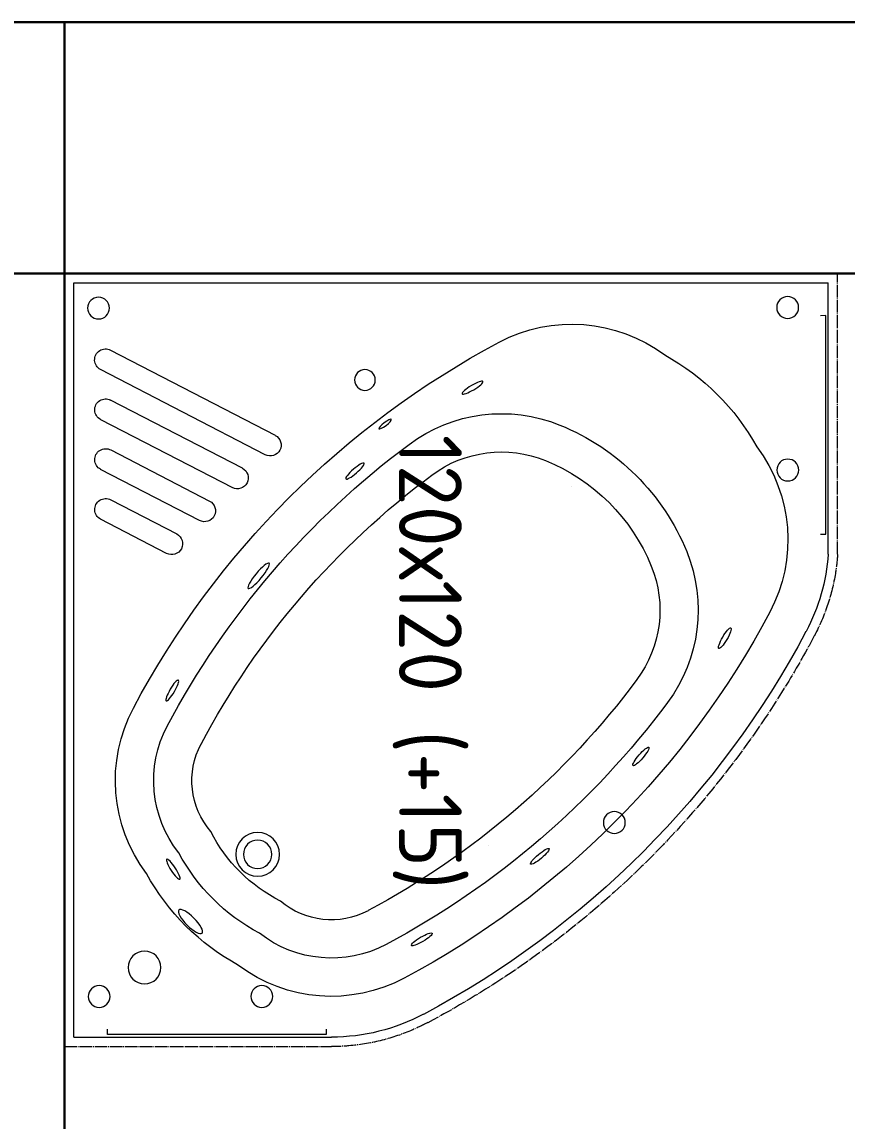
# Model space of a CAD drawing. Header units: millimetres. Extents: x 0 to 145404, y 0 to 194550.
# Drawn here: x 44258 to 45570, y 178946 to 180696 of the extents above; entities that cross this region are included whole.
import ezdxf
from ezdxf.enums import TextEntityAlignment as Align

# ---------------------------------------------------------------- set-up
doc = ezdxf.new("R2010")
doc.units = ezdxf.units.MM
doc.linetypes.add('ГОСТ 2.303 5', pattern=[24, 20, -1.5, 1, -1.5])
for name, color, linetype, lineweight in [('АР - Монолит', 56, 'Continuous', 30), ('АР - Наружная стена', 144, 'Continuous', 30), ('АР - Сантехника', 150, 'Continuous', 9)]:
    doc.layers.add(name, color=color, linetype=linetype, lineweight=lineweight)
doc.styles.add('GOST-2.304_Type-B', font='GOST Common.ttf')

# ---------------------------------------------------------------- blocks, each defined once
blk = doc.blocks.new('Квартира 1К 5200 тип 14')
at = {"layer": 'АР - Монолит'}
blk.add_lwpolyline([(-200, 5200), (-200, 0), (0, 0), (0, 5200)], close=True, dxfattribs=at)
at = {"layer": 'АР - Наружная стена'}
blk.add_lwpolyline([(-9150, 5200), (0, 5200), (0, 5600), (-9150, 5600)], close=True, dxfattribs=at)
blk = doc.blocks.new('Ванна 120 х 120 (+15)')
at = {"layer": 'АР - Сантехника', "linetype": 'ГОСТ 2.303 5'}
for p, q in [((446.4, 1230), (0, 1230)), ((0, 0), (0, 1230)), ((1230, 0), (1230, 424.6)), ((1230, 0), (0, 0))]:
    blk.add_line(p, q, dxfattribs=at)
at = {"layer": 'АР - Сантехника'}
for p, q in [((446.4, 1215), (15, 1215)), ((15, 15), (15, 1215)), ((414.9, 1211.4), (67.1, 1211.4)), ((67.1, 1211.4), (67.2, 1202.7)), ((414.9, 1202.7), (414.9, 1211.4)), ((15, 32.4), (15, 1198.3)), ((339.3, 807.1), (339.3, 807.1)), ((910.2, 675.1), (910.2, 675.1)), ((1215, 15), (1215, 424.6)), ((1202.3, 416.2), (1211, 416.2)), ((1211, 416.2), (1211, 68.2)), ((122.1, 73.3), (257.5, 335.3)), ((288.4, 319.3), (153, 57.3)), ((309.8, 283), (201.4, 73.4)), ((232.3, 57.4), (340.7, 267)), ((280.8, 73.5), (362.1, 230.8)), ((393, 214.8), (311.7, 57.5)), ((360.1, 73.5), (414.4, 178.5)), ((445.3, 162.5), (391, 57.5)), ((1211, 68.2), (1202.3, 68.2)), ((1215, 15), (15, 15))]:
    blk.add_line(p, q, dxfattribs=at)
at = {"layer": 'АР - Сантехника', "extrusion": (0, 0, -1)}
for centre, major_axis, ratio, start_param, end_param in [((423.7, 904.5), (102.7, 294.2), 0.990411, -0.265278, 0.153152), ((423.7, 904.5), (102.7, 294.2), 0.990411, -0.265278, 0.153152), ((-120.1, -121.4), (-1.2, 1472.9), 0.99914, 0.488619, 1.082177), ((-120.1, -121.4), (-1.2, 1472.9), 0.99914, 0.488619, 1.082177), ((54.2, 1150.5), (0, 17.4), 0.99914, 1.570796326753293, 7.85398163393288), ((423.7, 904.5), (-0.2, 246.3), 0.99914, -0.644252, 0.488619), ((423.7, 904.5), (-0.2, 246.3), 0.99914, -0.644252, 0.488619), ((312.8, 1150.7), (0, 17.4), 0.99914, 1.570796326753293, 7.85398163393288), ((-120.1, -121.4), (-1.2, 1407.6), 0.99914, 0.488619, 1.082177), ((-120.1, -121.4), (-1.2, 1407.6), 0.99914, 0.488619, 1.082177), ((454.9, 776.1), (-0.3, 371.3), 0.99914, -1.067691, -0.503105), ((454.9, 776.1), (-0.3, 371.3), 0.99914, -1.067691, -0.503105), ((535.6, 761.9), (-0.2, 246.3), 0.99914, -0.386918, 0.63974), ((581.3, 649.8), (-0.3, 367.4), 0.99914, -1.183878, -0.386918), ((326.6, 807.1), (-0.2, 246.3), 0.99914, 4.22377, 5.35664), ((326.6, 807.1), (-0.2, 246.3), 0.99914, 4.22377, 5.35664), ((535.6, 761.9), (-0.2, 185.4), 0.99914, -0.386918, 0.63974), ((-120.1, -121.4), (-1.1, 1346.7), 0.99914, 0.63974, 1.082177), ((581.3, 649.8), (-0.3, 306.5), 0.99914, -1.183878, -0.386918), ((-120.1, -121.4), (-1.1, 1285.8), 0.99914, 0.63974, 1.082177), ((873.6, 874.7), (0, 17.4), 0.99914, 1.57079632687496, 7.853981634054546), ((469.2, 695.4), (-0.2, 246.3), 0.99914, 4.072649, 5.099307), ((469.2, 695.4), (-0.2, 185.4), 0.99914, 4.072649, 5.099307), ((1350.7, 1353.1), (-1.2, 1407.6), 0.99914, 3.630212, 4.22377), ((1350.7, 1353.1), (-1.2, 1407.6), 0.99914, 3.630212, 4.22377), ((181.8, 649.2), (-9.8, 16.5), 0.197669, 3.141437283618488, 9.424622590798073), ((1350.7, 1353.1), (-1.1, 1285.8), 0.99914, 3.630212, 4.072649), ((904, 424.6), (-0.3, 311.6), 0.998166, 1.082581, 1.570796), ((1350.7, 1353.1), (-1.1, 1346.7), 0.99914, 3.630212, 4.072649), ((904, 424.6), (-0.2, 246.3), 0.99914, 1.082177, 2.215048), ((904, 424.6), (-0.2, 246.3), 0.99914, 1.082177, 2.215048), ((239.7, 510.2), (-7.46, 9.86), 0.201687, -0.000174, 6.283011), ((904, 424.6), (-0.2, 185.4), 0.99914, 1.082177, 2.237677), ((169.5, 478), (0, 16.5), 0.99914, 1.570796326776528, 7.853981633956114), ((314.5, 462.1), (-12.5, 14.5), 0.197725, 3.141418, 9.424603), ((904, 424.6), (-0.1, 124.5), 0.99914, 1.082177, 2.279442), ((273, 327.3), (0, 17.4), 0.99914, -1.092391, 2.049201), ((775.7, 455.6), (-0.2, 249.5), 0.99914, 2.036859, 2.67553), ((924.2, 307.2), (0, 34.8), 0.99914, 1.570796326758217, 7.853981633937803), ((481.1, 308.9), (-20, 16.7), 0.201766, 3.141414498492336, 9.424599805671923), ((924.2, 307.2), (0, 22.6), 0.99914, 1.570796326771941, 7.853981633951527), ((1150.2, 313.9), (0, 17.4), 0.99914, 1.570796326722875, 7.85398163390246), ((775.7, 455.6), (-0.3, 310.4), 0.99914, 2.059658, 2.652731), ((325.3, 275), (0, 17.4), 0.99914, -1.092391, 2.049201), ((775.7, 455.6), (-0.3, 371.3), 0.99914, 2.073901, 2.638488), ((775.7, 455.6), (-0.3, 371.3), 0.99914, 2.073901, 2.638488), ((377.6, 222.8), (0, 17.4), 0.99914, -1.092391, 2.049201), ((806.9, 327.2), (-0.1, 124.5), 0.99914, 2.432947, 3.630212), ((1031.2, 200.4), (-18.4, -18.4), 0.300193, 3.141877, 9.425062), ((429.9, 170.5), (0, 17.4), 0.99914, -1.092391, 2.049201), ((663.4, 171.5), (-16.5, 9.6), 0.197835, 3.141438377336019, 9.424623684515606), ((806.9, 327.2), (-0.2, 185.4), 0.99914, 2.474712, 3.630212), ((947.7, 173), (-16, -10.4), 0.197821, 0.000162, 6.283347), ((1104.2, 127.3), (0, 26.1), 0.99914, 1.570796326809197, 7.853981633988783), ((806.9, 327.2), (-0.2, 246.3), 0.99914, 2.497341, 3.630212), ((806.9, 327.2), (-0.2, 246.3), 0.99914, 2.497341, 3.630212), ((55.1, 54.2), (0, 17.4), 0.99914, 1.570796326824218, 7.853981634003805), ((137.5, 65.3), (0, 17.4), 0.99914, 2.049201, 5.190794), ((216.9, 65.4), (0, 17.4), 0.99914, 2.049201, 5.190794), ((296.2, 65.5), (0, 17.4), 0.99914, 2.049201, 5.190794), ((375.6, 65.5), (0, 17.4), 0.99914, 2.049201, 5.190794), ((1150.4, 55.1), (0, 17.4), 0.99914, 1.570796326820314, 7.8539816339999)]:
    blk.add_ellipse(centre, major_axis=major_axis, ratio=ratio, start_param=start_param, end_param=end_param, dxfattribs=at)
at = {"layer": 'АР - Сантехника'}
for centre, major_axis, ratio, start_param, end_param in [((580.4, 1050.5), (-16.5, 9.7), 0.197833, 3.141748, 9.424933), ((768.4, 917.1), (-14.5, 12.5), 0.197777, 3.141768, 9.424953), ((927.4, 756.3), (-12.3, 14.7), 0.197721, 3.141767, 9.424952), ((1059.4, 568.4), (-9.6, 16.5), 0.197667, 3.141747, 9.424932)]:
    blk.add_ellipse(centre, major_axis=major_axis, ratio=ratio, start_param=start_param, end_param=end_param, dxfattribs=at)
at = {"layer": 'АР - Сантехника', "linetype": 'ГОСТ 2.303 5'}
for points, knots in [([(447.4, 1230), (457.4, 1229.3), (467.4, 1228.1), (493.8, 1223.8), (510.1, 1219.8), (542, 1209.3), (557.5, 1202.8), (573.9, 1194.4), (575.3, 1193.7), (576.7, 1192.9)], [-0.2652777, -0.2652777, -0.2652777, -0.2652777, -0.1725541, -0.1725541, -0.0171537, -0.0171537, 0.1382467, 0.1382467, 0.1531516, 0.1531516, 0.1531516, 0.1531516]), ([(576.7, 1192.9), (604.4, 1178.2), (631.7, 1162.6), (703.5, 1118.4), (747, 1088.3), (830.6, 1023.7), (870.7, 989.1), (946.9, 916), (983.1, 877.3), (1051.1, 796.5), (1083, 754.2), (1141.3, 667.7), (1167.8, 623.5), (1192, 578.1)], [0.488619, 0.488619, 0.488619, 0.488619, 0.5520029, 0.5520029, 0.6586013, 0.6586013, 0.7651996, 0.7651996, 0.8717979, 0.8717979, 0.9783963, 0.9783963, 1.0821773, 1.0821773, 1.0821773, 1.0821773]), ([(1191.8, 578), (1196.5, 569.1), (1200.8, 559.9), (1211.3, 535), (1216.6, 518.8), (1224.6, 485.9), (1227.4, 469.1), (1229.6, 443.1), (1230, 434), (1230, 424.8)], [1.082581, 1.082581, 1.082581, 1.082581, 1.1751866, 1.1751866, 1.3310514, 1.3310514, 1.4869162, 1.4869162, 1.5707963, 1.5707963, 1.5707963, 1.5707963])]:
    blk.add_open_spline(points, degree=3, knots=knots, dxfattribs=at)
at = {"layer": 'АР - Сантехника', "linetype": 'Continuous', "style": 'GOST-2.304_Type-B'}
blk.add_text('120х120 (+15)', height=100, dxfattribs=at).set_placement((618.4, 582.1), align=Align.MIDDLE_CENTER)
blk = doc.blocks.new('Квартира 2К 9600 тип 6')
at = {"layer": 'АР - Монолит'}
blk.add_lwpolyline([(0, 9600), (0, 3260), (200, 3260), (200, 9600)], close=True, dxfattribs=at)
at = {"layer": 'АР - Наружная стена', "elevation": 0}
blk.add_lwpolyline([(7050, 10000), (0, 10000), (0, 9600), (7050, 9600)], close=True, dxfattribs=at)
at = {"rotation": 270}
blk.add_blockref('Ванна 120 х 120 (+15)', (200, 9600, 0), dxfattribs=at)
blk = doc.blocks.new('V_Section_1')
for name, p in [('Квартира 1К 5200 тип 14', (9150, -5600)), ('Квартира 2К 9600 тип 6', (8950, -10000))]:
    blk.add_blockref(name, p)

msp = doc.modelspace()

# ---------------------------------------------------------------- block references
msp.add_blockref('V_Section_1', (35175.5, 180696.1))

doc.saveas('drawing.dxf')
